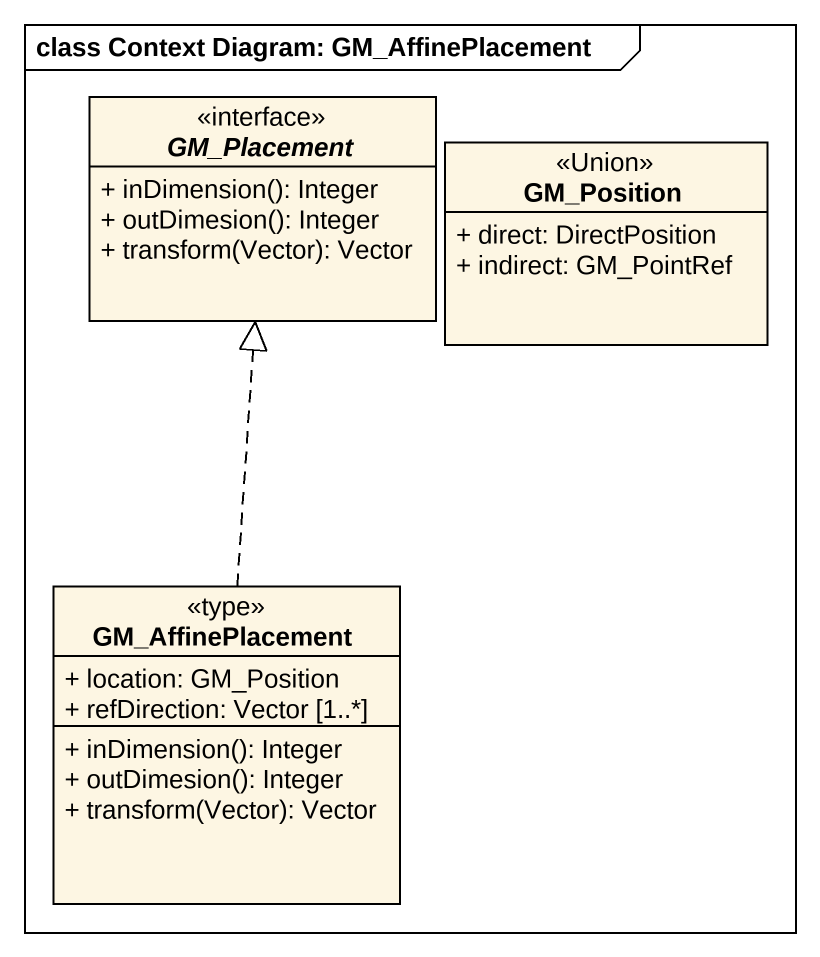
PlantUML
@startuml
mainframe class Context Diagram: GM_AffinePlacement
hide circle
hide empty members
skinparam classAttributeIconSize 0
interface GM_Placement {
  + inDimension(): Integer
  + outDimesion(): Integer
  + transform(Vector): Vector
}
class GM_Position <<Union>> {
  + direct: DirectPosition
  + indirect: GM_PointRef
}
class GM_AffinePlacement <<type>> {
  + location: GM_Position
  + refDirection: Vector [1..*]
  + inDimension(): Integer
  + outDimesion(): Integer
  + transform(Vector): Vector
}
GM_AffinePlacement .up.|> GM_Placement
@enduml
